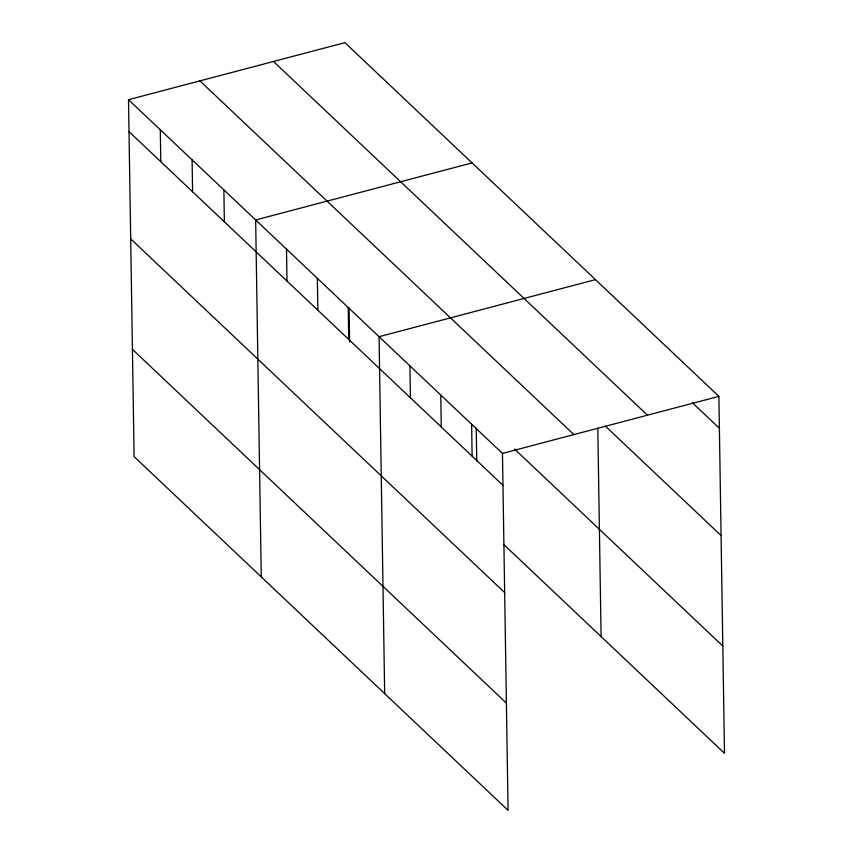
<?xml version="1.0" encoding="UTF-8"?>
<svg xmlns="http://www.w3.org/2000/svg" width="853" height="853" viewBox="0 0 853 853"><rect width="100%" height="100%" fill="white"/><g stroke="black" fill="none" stroke-linecap="round" stroke-linejoin="round"><path stroke-width="1.28" d="M128.504 99.705L502.47 453.412L508.079 810.35L134.113 456.632L128.504 99.705L344.921 42.65L718.887 396.368L724.496 753.295L503.707 544.47M472.072 162.912L255.655 219.967L261.263 576.895M595.479 279.635L379.063 336.69L384.671 693.628M502.47 453.412L718.887 396.368M692.391 402.744L719.388 428.27M273.504 61.48L647.47 415.187M605.374 426.105L721.073 535.535M199.922 80.875L573.888 434.593M514.562 449.062L722.811 646.041M129.006 131.618L502.971 485.325M130.69 238.872L504.656 592.59M132.428 349.378L506.394 703.096M597.804 428.014L601.088 636.573M476.241 428.281L476.752 460.983M471.624 424.24L472.125 456.142M440.766 395.056L441.268 426.969M409.92 365.873L410.421 397.786M349.09 308.018L349.623 342.032M348.216 307.506L348.717 339.419M317.359 278.334L317.86 310.236M286.501 249.151L287.013 281.053M223.87 189.899L224.371 221.812M192.085 159.831L192.586 191.744M160.289 129.773L160.791 161.675"/></g></svg>
